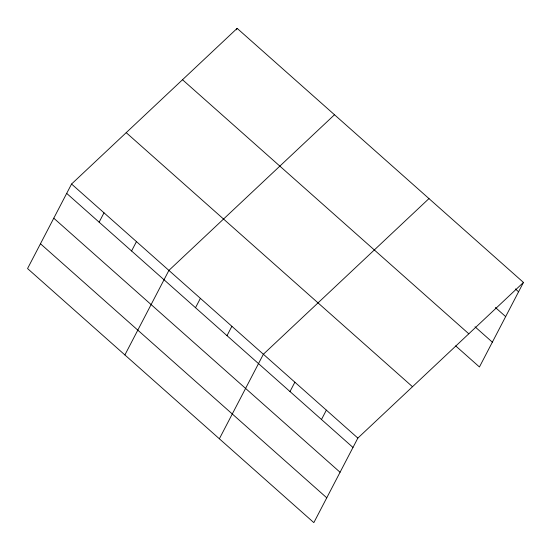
<?xml version="1.0" encoding="UTF-8"?>
<svg xmlns="http://www.w3.org/2000/svg" width="551" height="551" viewBox="0 0 551 551"><rect width="100%" height="100%" fill="white"/><g stroke="black" fill="none" stroke-linecap="round" stroke-linejoin="round"><path stroke-width="0.83" d="M71.561 184.027L27.55 268.564L313.843 522.63L357.854 438.086L523.45 282.436L237.157 28.37L71.561 184.027L357.854 438.086M99.132 222.177L104.008 212.817M236.407 29.816L237.157 28.37M131.579 250.974L136.455 241.613M124.891 354.947L168.902 270.403L334.498 114.753M195.515 307.713L200.392 298.353M227.012 335.662L231.881 326.295M219.367 438.789L263.378 354.245L428.974 198.594M289.998 391.554L294.868 382.194M321.488 419.504L326.364 410.137M523.45 282.436L479.439 366.973L455.663 345.876M515.364 288.944L518.574 291.796M495.377 307.479L505.66 316.605M475.003 326.771L492.353 342.164M182.512 79.737L468.805 333.803M126.207 132.66L412.499 386.719M66.685 193.387L352.977 447.446M53.771 218.196L340.063 472.255M40.464 243.756L326.757 497.815"/></g></svg>
